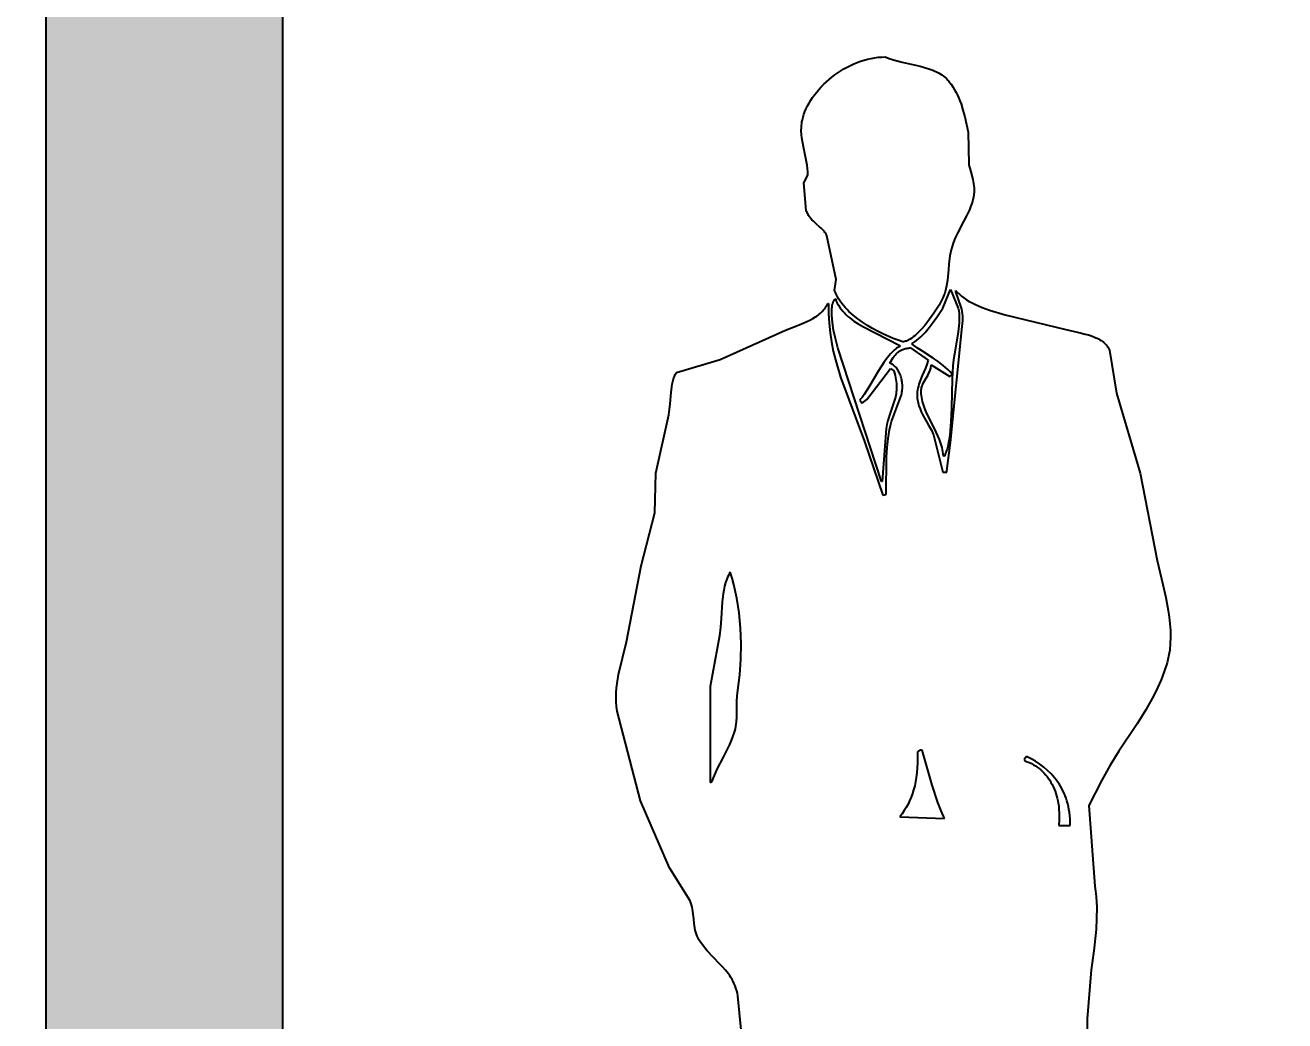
# Model space of a CAD drawing. Header units: millimetres. Extents: x 104198 to 1296755, y -81101 to 81453.
# Drawn here: x 618386 to 619664, y -35431 to -34421 of the extents above; entities that cross this region are included whole.
import ezdxf

# ---------------------------------------------------------------- set-up
doc = ezdxf.new("R2010")
doc.units = ezdxf.units.MM
doc.header["$PDMODE"] = 3
doc.layers.get('Defpoints').update_dxf_attribs({"color": 250})
doc.layers.add('立面', color=8, linetype='Continuous')
doc.styles.add('CCD_DIM', font='ARCHS.SHX')
doc.styles.add('尺寸标注', font='ARCHS.SHX', dxfattribs={"width": 0.8})
doc.dimstyles.new('海龍1：50', dxfattribs={"dimscale": 50, "dimtxt": 2, "dimasz": 1, "dimexe": 2, "dimexo": 2, "dimgap": 0.6, "dimtad": 1, "dimdec": 0, "dimrnd": 5, "dimdsep": 46, "dimtxsty": 'CCD_DIM', "dimblk": 'WS-cj', "dimcen": 1, "dimclrd": 44, "dimclre": 44, "dimclrt": 2, "dimadec": 0, "dimazin": 2, "dimtfac": 1, "dimtdec": 4, "dimtix": 1, "dimtmove": 2, "dimatfit": 3, "dimldrblk": 'CCD_Leader_Arrow', "dimfxl": 5, "dimfxlon": 1, "dimtolj": 1, "dimarcsym": 0})

# ---------------------------------------------------------------- blocks, each defined once
blk = doc.blocks.new('_ArchTick')
at = {"color": 2, "linetype": 'ByBlock', "const_width": 0.4}
blk.add_lwpolyline([(-0.5, -0.5), (0.5, 0.5)], dxfattribs=at)
blk = doc.blocks.new('*D749')
at = {"color": 44, "lineweight": -2, "transparency": 16777216}
for p, q in [((617942.3, -33496.5), (617592.3, -33496.5)), ((617692.3, -36196.5), (617692.3, -33496.5)), ((617942.3, -36196.5), (617592.3, -36196.5))]:
    blk.add_line(p, q, dxfattribs=at)
at = {"layer": 'Defpoints', "color": 0, "transparency": 16777216}
for p in [(617692.3, -33496.5), (618686.7, -33496.5), (618177.2, -36196.5)]:
    blk.add_point(p, dxfattribs=at)
at = {"color": 44, "lineweight": -2, "transparency": 16777216, "xscale": 50, "yscale": 50, "zscale": 50}
for p, rotation in [((617692.3, -33496.5), 90), ((617692.3, -36196.5), 270)]:
    blk.add_blockref('_ArchTick', p, dxfattribs=dict(at, rotation=rotation))
at = {"color": 2, "transparency": 16777216, "insert": (617612.3, -34846.5), "char_height": 100, "attachment_point": 5, "rotation": 90, "style": '尺寸标注'}
blk.add_mtext('\\A1;2700', dxfattribs=at)
blk = doc.blocks.new('CCD_Leader_Arrow')
at = {"color": 50, "linetype": 'ByBlock'}
blk.add_line((0, 0), (-1, 0), dxfattribs=at)
for points in [[(-0.859, 0.668), (-0.597, 0.852), (-0.24, 0), (0, 0)], [(-0.859, -0.668), (-0.597, -0.852), (-0.24, 0), (0, 0)]]:
    blk.add_solid(points, dxfattribs=at)
blk = doc.blocks.new('WS-cj')
blk.add_hatch(color=2).paths.add_polyline_path([(0.588, 0.818), (-0.818, -0.588), (-0.588, -0.818), (0.818, 0.588)])
at = {"color": 2, "linetype": 'ByBlock', "lineweight": 0}
for p, q in [((-1.1, 0), (0, 0)), ((0, 0), (1.1, 0))]:
    blk.add_line(p, q, dxfattribs=at)
at = {"color": 2}
blk.add_lwpolyline([(0.588, 0.818), (-0.818, -0.588), (-0.588, -0.818), (0.818, 0.588)], close=True, dxfattribs=at)
blk = doc.blocks.new('*D750')
at = {"color": 44, "lineweight": -2, "transparency": 16777216}
for p, q in [((618227.2, -33796.5), (617877.2, -33796.5)), ((617977.2, -33796.5), (617977.2, -36116.5)), ((618213.5, -36116.5), (617877.2, -36116.5))]:
    blk.add_line(p, q, dxfattribs=at)
at = {"layer": 'Defpoints', "color": 0, "transparency": 16777216}
for p in [(618686.7, -33796.5), (617977.2, -36116.5), (618313.5, -36116.5)]:
    blk.add_point(p, dxfattribs=at)
at = {"color": 44, "lineweight": -2, "transparency": 16777216, "xscale": 50, "yscale": 50, "zscale": 50}
for p, rotation in [((617977.2, -33796.5), 90), ((617977.2, -36116.5), 270)]:
    blk.add_blockref('_ArchTick', p, dxfattribs=dict(at, rotation=rotation))
at = {"color": 2, "transparency": 16777216, "insert": (617897.2, -34956.5), "char_height": 100, "attachment_point": 5, "rotation": 90, "style": '尺寸标注'}
blk.add_mtext('\\A1;2320', dxfattribs=at)
blk = doc.blocks.new('MAN')
at = {"color": 8}
for p, q in [((-2.094, 37.827), (-2.287, 37.776)), ((-2.002, 37.856), (-2.094, 37.827)), ((-1.914, 37.889), (-2.002, 37.856)), ((-1.835, 37.888), (-1.914, 37.889)), ((-1.756, 37.882), (-1.835, 37.888)), ((-1.678, 37.872), (-1.756, 37.882)), ((-1.6, 37.858), (-1.678, 37.872)), ((-1.522, 37.841), (-1.6, 37.858)), ((-1.445, 37.82), (-1.522, 37.841)), ((-1.369, 37.795), (-1.445, 37.82)), ((-1.293, 37.767), (-1.369, 37.795)), ((-3.124, 37.515), (-3.161, 37.492)), ((-3.085, 37.537), (-3.124, 37.515)), ((-3.045, 37.558), (-3.085, 37.537)), ((-3.003, 37.577), (-3.045, 37.558)), ((-2.96, 37.595), (-3.003, 37.577)), ((-2.871, 37.628), (-2.96, 37.595)), ((-2.779, 37.657), (-2.871, 37.628)), ((-2.683, 37.683), (-2.779, 37.657)), ((-2.287, 37.776), (-2.683, 37.683)), ((-1.219, 37.736), (-1.293, 37.767)), ((-1.145, 37.702), (-1.219, 37.736)), ((-1.073, 37.665), (-1.145, 37.702)), ((-1.002, 37.626), (-1.073, 37.665)), ((-0.933, 37.584), (-1.002, 37.626)), ((-0.866, 37.539), (-0.933, 37.584)), ((-0.8, 37.492), (-0.866, 37.539)), ((-3.406, 37.227), (-3.443, 37.166)), ((-3.364, 37.287), (-3.406, 37.227)), ((-3.319, 37.347), (-3.364, 37.287)), ((-3.305, 37.364), (-3.319, 37.347)), ((-3.291, 37.38), (-3.305, 37.364)), ((-3.262, 37.411), (-3.291, 37.38)), ((-3.23, 37.44), (-3.262, 37.411)), ((-3.196, 37.466), (-3.23, 37.44)), ((-3.161, 37.492), (-3.196, 37.466)), ((-0.736, 37.444), (-0.8, 37.492)), ((-0.674, 37.393), (-0.736, 37.444)), ((-0.615, 37.34), (-0.674, 37.393)), ((-0.558, 37.286), (-0.615, 37.34)), ((-0.503, 37.23), (-0.558, 37.286)), ((-0.451, 37.173), (-0.503, 37.23)), ((-3.535, 36.983), (-3.561, 36.919)), ((-3.507, 37.045), (-3.535, 36.983)), ((-3.477, 37.106), (-3.507, 37.045)), ((-3.443, 37.166), (-3.477, 37.106)), ((-0.401, 37.115), (-0.451, 37.173)), ((-0.355, 37.055), (-0.401, 37.115)), ((-0.311, 36.995), (-0.355, 37.055)), ((-0.27, 36.934), (-0.311, 36.995)), ((-3.627, 36.717), (-3.665, 36.569)), ((-3.584, 36.854), (-3.627, 36.717)), ((-3.561, 36.919), (-3.584, 36.854)), ((-0.233, 36.873), (-0.27, 36.934)), ((-0.199, 36.811), (-0.233, 36.873)), ((-0.169, 36.749), (-0.199, 36.811)), ((-0.142, 36.687), (-0.169, 36.749)), ((-0.119, 36.624), (-0.142, 36.687)), ((-3.665, 36.569), (-3.742, 36.23)), ((-0.1, 36.562), (-0.119, 36.624)), ((-0.085, 36.501), (-0.1, 36.562)), ((-0.077, 36.459), (-0.085, 36.501)), ((-0.071, 36.419), (-0.077, 36.459)), ((-0.067, 36.378), (-0.071, 36.419)), ((-3.742, 36.23), (-3.759, 35.519)), ((-0.074, 36.102), (-0.066, 36.179)), ((-0.064, 36.338), (-0.067, 36.378)), ((-0.066, 36.179), (-0.062, 36.258)), ((-0.062, 36.258), (-0.064, 36.338)), ((-0.178, 35.576), (-0.115, 35.873)), ((-0.115, 35.873), (-0.086, 36.025)), ((-0.086, 36.025), (-0.074, 36.102)), ((-0.19, 35.502), (-0.178, 35.576)), ((-3.799, 35.353), (-3.845, 35.183)), ((-3.777, 35.436), (-3.799, 35.353)), ((-3.767, 35.477), (-3.777, 35.436)), ((-3.759, 35.519), (-3.767, 35.477)), ((-0.204, 35.355), (-0.199, 35.429)), ((-0.204, 35.318), (-0.204, 35.355)), ((-0.203, 35.282), (-0.204, 35.318)), ((-0.119, 35.112), (-0.203, 35.282)), ((-0.199, 35.429), (-0.19, 35.502)), ((-3.869, 35.049), (-3.874, 35.003)), ((-3.863, 35.094), (-3.869, 35.049)), ((-3.855, 35.139), (-3.863, 35.094)), ((-3.845, 35.183), (-3.855, 35.139)), ((-0.169, 34.503), (-0.119, 35.112)), ((-3.874, 35.003), (-3.875, 34.956)), ((-3.875, 34.956), (-3.874, 34.907)), ((-3.874, 34.907), (-3.869, 34.858)), ((-3.869, 34.858), (-3.865, 34.833)), ((-3.865, 34.833), (-3.861, 34.807)), ((-3.861, 34.807), (-3.843, 34.729)), ((-3.843, 34.729), (-3.821, 34.654)), ((-3.821, 34.654), (-3.796, 34.583)), ((-3.796, 34.583), (-3.768, 34.514)), ((-3.768, 34.514), (-3.707, 34.384)), ((-0.199, 34.433), (-0.188, 34.456)), ((-0.188, 34.456), (-0.178, 34.479)), ((-0.178, 34.479), (-0.169, 34.503)), ((-3.707, 34.384), (-3.64, 34.257)), ((-3.64, 34.257), (-3.504, 34)), ((-0.465, 34.146), (-0.397, 34.205)), ((-0.397, 34.205), (-0.329, 34.267)), ((-0.329, 34.267), (-0.297, 34.3)), ((-0.297, 34.3), (-0.266, 34.335)), ((-0.266, 34.335), (-0.251, 34.353)), ((-0.251, 34.353), (-0.237, 34.372)), ((-0.237, 34.372), (-0.224, 34.392)), ((-0.224, 34.392), (-0.211, 34.412)), ((-0.211, 34.412), (-0.199, 34.433)), ((-3.504, 34), (-3.471, 33.931)), ((-3.471, 33.931), (-3.441, 33.86)), ((-0.83, 32.979), (-0.627, 33.944)), ((-0.627, 33.944), (-0.618, 33.964)), ((-0.618, 33.964), (-0.607, 33.983)), ((-0.607, 33.983), (-0.596, 34.001)), ((-0.596, 34.001), (-0.584, 34.019)), ((-0.584, 34.019), (-0.572, 34.036)), ((-0.572, 34.036), (-0.558, 34.053)), ((-0.558, 34.053), (-0.529, 34.085)), ((-0.529, 34.085), (-0.498, 34.116)), ((-0.498, 34.116), (-0.465, 34.146)), ((-3.441, 33.86), (-3.413, 33.785)), ((-3.413, 33.785), (-3.387, 33.707)), ((-3.387, 33.707), (-3.367, 33.637)), ((-3.367, 33.637), (-3.351, 33.57)), ((-3.351, 33.57), (-3.339, 33.505)), ((-3.339, 33.505), (-3.329, 33.442)), ((-3.329, 33.442), (-3.314, 33.321)), ((-3.314, 33.321), (-3.305, 33.202)), ((-3.305, 33.202), (-3.284, 32.965)), ((-3.284, 32.965), (-3.265, 32.84)), ((-3.265, 32.84), (-3.251, 32.775)), ((-0.796, 32.742), (-0.83, 32.979)), ((-3.703, 32.535), (-3.765, 32.498)), ((-3.647, 32.573), (-3.703, 32.535)), ((-3.595, 32.613), (-3.647, 32.573)), ((-3.571, 32.633), (-3.595, 32.613)), ((-3.587, 32.369), (-3.471, 32.708)), ((-3.548, 32.654), (-3.571, 32.633)), ((-3.527, 32.675), (-3.548, 32.654)), ((-3.507, 32.697), (-3.527, 32.675)), ((-3.353, 32.759), (-3.522, 32.352)), ((-3.488, 32.719), (-3.507, 32.697)), ((-3.471, 32.742), (-3.488, 32.719)), ((-3.471, 32.708), (-3.471, 32.742)), ((-3.183, 32.352), (-3.353, 32.759)), ((-3.251, 32.775), (-3.234, 32.708)), ((-3.234, 32.708), (-3.226, 32.68)), ((-3.226, 32.68), (-3.214, 32.649)), ((-3.214, 32.649), (-3.185, 32.58)), ((-3.185, 32.58), (-3.146, 32.502)), ((-0.92, 32.5), (-0.889, 32.547)), ((-0.889, 32.547), (-0.861, 32.595)), ((-0.861, 32.595), (-0.836, 32.643)), ((-0.833, 32.506), (-0.856, 32.458)), ((-0.836, 32.643), (-0.814, 32.692)), ((-0.813, 32.555), (-0.833, 32.506)), ((-0.814, 32.692), (-0.796, 32.742)), ((-0.809, 32.551), (-0.813, 32.555)), ((-0.805, 32.547), (-0.809, 32.551)), ((-0.801, 32.543), (-0.805, 32.547)), ((-0.797, 32.538), (-0.801, 32.543)), ((-0.79, 32.528), (-0.797, 32.538)), ((-0.783, 32.518), (-0.79, 32.528)), ((-0.777, 32.506), (-0.783, 32.518)), ((-0.771, 32.494), (-0.777, 32.506)), ((-4.21, 32.305), (-4.556, 32.199)), ((-4.049, 32.365), (-4.21, 32.305)), ((-3.9, 32.429), (-4.049, 32.365)), ((-3.83, 32.463), (-3.9, 32.429)), ((-3.765, 32.498), (-3.83, 32.463)), ((-3.622, 32.176), (-3.617, 32.227)), ((-3.617, 32.227), (-3.609, 32.276)), ((-3.609, 32.276), (-3.599, 32.324)), ((-3.599, 32.324), (-3.587, 32.369)), ((-3.533, 32.289), (-3.54, 32.225)), ((-3.522, 32.352), (-3.533, 32.289)), ((-3.053, 32.151), (-3.183, 32.352)), ((-3.146, 32.502), (-3.099, 32.418)), ((-3.099, 32.418), (-2.986, 32.238)), ((-2.986, 32.238), (-2.854, 32.055)), ((-1.206, 32.193), (-1.113, 32.277)), ((-1.113, 32.277), (-1.07, 32.32)), ((-1.07, 32.32), (-1.029, 32.363)), ((-1.013, 32.244), (-1.051, 32.205)), ((-1.029, 32.363), (-0.99, 32.408)), ((-0.976, 32.284), (-1.013, 32.244)), ((-0.99, 32.408), (-0.954, 32.454)), ((-0.942, 32.325), (-0.976, 32.284)), ((-0.954, 32.454), (-0.92, 32.5)), ((-0.911, 32.367), (-0.942, 32.325)), ((-0.882, 32.412), (-0.911, 32.367)), ((-0.856, 32.458), (-0.882, 32.412)), ((-0.766, 32.482), (-0.771, 32.494)), ((-0.761, 32.469), (-0.766, 32.482)), ((-0.756, 32.455), (-0.761, 32.469)), ((-0.752, 32.441), (-0.756, 32.455)), ((-0.745, 32.411), (-0.752, 32.441)), ((-0.74, 32.378), (-0.745, 32.411)), ((-0.736, 32.345), (-0.74, 32.378)), ((-0.734, 32.309), (-0.736, 32.345)), ((-0.733, 32.272), (-0.734, 32.309)), ((-0.734, 32.194), (-0.733, 32.272)), ((-0.662, 32.232), (-0.674, 32.017)), ((-0.661, 32.454), (-0.662, 32.232)), ((-0.644, 32.454), (-0.661, 32.454)), ((-0.629, 32.422), (-0.644, 32.454)), ((-0.612, 32.392), (-0.629, 32.422)), ((-0.594, 32.364), (-0.612, 32.392)), ((-0.575, 32.336), (-0.594, 32.364)), ((-0.554, 32.31), (-0.575, 32.336)), ((-0.532, 32.285), (-0.554, 32.31)), ((-0.508, 32.261), (-0.532, 32.285)), ((-0.483, 32.238), (-0.508, 32.261)), ((-0.458, 32.216), (-0.483, 32.238)), ((-4.556, 32.199), (-5.893, 31.878)), ((-3.624, 32.122), (-3.622, 32.176)), ((-3.623, 32.066), (-3.624, 32.122)), ((-3.617, 32.008), (-3.623, 32.066)), ((-3.607, 31.946), (-3.617, 32.008)), ((-3.543, 32.159), (-3.544, 32.093)), ((-3.544, 32.093), (-3.542, 32.026)), ((-3.54, 32.225), (-3.543, 32.159)), ((-3.542, 32.026), (-3.537, 31.959)), ((-3.537, 31.959), (-3.522, 31.825)), ((-2.972, 32.037), (-3.053, 32.151)), ((-2.884, 31.922), (-2.972, 32.037)), ((-2.854, 32.055), (-2.783, 31.967)), ((-2.783, 31.967), (-2.711, 31.884)), ((-1.631, 31.901), (-1.519, 31.967)), ((-1.519, 31.967), (-1.41, 32.039)), ((-1.319, 32.001), (-1.418, 31.941)), ((-1.41, 32.039), (-1.305, 32.114)), ((-1.223, 32.065), (-1.319, 32.001)), ((-1.305, 32.114), (-1.206, 32.193)), ((-1.134, 32.133), (-1.223, 32.065)), ((-1.091, 32.168), (-1.134, 32.133)), ((-1.051, 32.205), (-1.091, 32.168)), ((-0.774, 31.864), (-0.748, 32.03)), ((-0.748, 32.03), (-0.739, 32.113)), ((-0.739, 32.113), (-0.734, 32.194)), ((-0.674, 32.017), (-0.697, 31.807)), ((-0.431, 32.195), (-0.458, 32.216)), ((-0.403, 32.175), (-0.431, 32.195)), ((-0.374, 32.156), (-0.403, 32.175)), ((-0.314, 32.119), (-0.374, 32.156)), ((-0.251, 32.086), (-0.314, 32.119)), ((-0.118, 32.025), (-0.251, 32.086)), ((0.019, 31.969), (-0.118, 32.025)), ((0.288, 31.861), (0.019, 31.969)), ((-6.589, 31.684), (-6.619, 31.669)), ((-6.559, 31.698), (-6.589, 31.684)), ((-6.528, 31.711), (-6.559, 31.698)), ((-6.463, 31.735), (-6.528, 31.711)), ((-6.395, 31.757), (-6.463, 31.735)), ((-6.325, 31.776), (-6.395, 31.757)), ((-6.181, 31.81), (-6.325, 31.776)), ((-5.893, 31.878), (-6.181, 31.81)), ((-3.353, 29.389), (-3.607, 31.946)), ((-3.522, 31.825), (-3.437, 31.336)), ((-2.79, 31.812), (-2.884, 31.922)), ((-2.743, 31.761), (-2.79, 31.812)), ((-2.695, 31.713), (-2.743, 31.761)), ((-2.711, 31.884), (-2.639, 31.809)), ((-2.647, 31.67), (-2.695, 31.713)), ((-2.599, 31.632), (-2.647, 31.67)), ((-2.639, 31.809), (-2.566, 31.742)), ((-2.566, 31.742), (-2.531, 31.713)), ((-2.531, 31.713), (-2.496, 31.687)), ((-2.496, 31.687), (-2.461, 31.664)), ((-1.418, 31.941), (-2.235, 31.522)), ((-2.197, 31.642), (-2.087, 31.683)), ((-2.087, 31.683), (-1.86, 31.782)), ((-1.86, 31.782), (-1.745, 31.839)), ((-1.745, 31.839), (-1.631, 31.901)), ((-0.864, 31.472), (-0.806, 31.708)), ((-0.806, 31.708), (-0.774, 31.864)), ((-0.697, 31.807), (-0.728, 31.603)), ((1.727, 31.218), (0.288, 31.861)), ((-6.858, 31.421), (-7.01, 30.473)), ((-6.851, 31.436), (-6.858, 31.421)), ((-6.844, 31.451), (-6.851, 31.436)), ((-6.836, 31.466), (-6.844, 31.451)), ((-6.828, 31.48), (-6.836, 31.466)), ((-6.819, 31.493), (-6.828, 31.48)), ((-6.811, 31.506), (-6.819, 31.493)), ((-6.791, 31.532), (-6.811, 31.506)), ((-6.771, 31.555), (-6.791, 31.532)), ((-6.749, 31.577), (-6.771, 31.555)), ((-6.725, 31.598), (-6.749, 31.577)), ((-6.7, 31.618), (-6.725, 31.598)), ((-6.674, 31.636), (-6.7, 31.618)), ((-6.647, 31.653), (-6.674, 31.636)), ((-6.619, 31.669), (-6.647, 31.653)), ((-2.968, 31.247), (-2.732, 31.398)), ((-2.472, 31.472), (-2.862, 31.201)), ((-2.732, 31.398), (-2.616, 31.475)), ((-2.616, 31.475), (-2.506, 31.556)), ((-2.576, 31.615), (-2.599, 31.632)), ((-2.552, 31.599), (-2.576, 31.615)), ((-2.529, 31.585), (-2.552, 31.599)), ((-2.506, 31.573), (-2.529, 31.585)), ((-2.506, 31.556), (-2.506, 31.573)), ((-2.447, 31.471), (-2.472, 31.472)), ((-2.461, 31.664), (-2.444, 31.654)), ((-2.423, 31.469), (-2.447, 31.471)), ((-2.444, 31.654), (-2.427, 31.645)), ((-2.427, 31.645), (-2.411, 31.637)), ((-2.4, 31.466), (-2.423, 31.469)), ((-2.411, 31.637), (-2.395, 31.629)), ((-2.378, 31.462), (-2.4, 31.466)), ((-2.395, 31.629), (-2.379, 31.623)), ((-2.379, 31.623), (-2.363, 31.618)), ((-2.357, 31.458), (-2.378, 31.462)), ((-2.363, 31.618), (-2.347, 31.613)), ((-2.337, 31.453), (-2.357, 31.458)), ((-2.347, 31.613), (-2.332, 31.61)), ((-2.318, 31.447), (-2.337, 31.453)), ((-2.332, 31.61), (-2.325, 31.609)), ((-2.325, 31.609), (-2.317, 31.608)), ((-2.3, 31.44), (-2.318, 31.447)), ((-2.317, 31.608), (-2.31, 31.607)), ((-2.31, 31.607), (-2.303, 31.607)), ((-2.303, 31.607), (-2.197, 31.642)), ((-2.282, 31.433), (-2.3, 31.44)), ((-2.266, 31.425), (-2.282, 31.433)), ((-2.25, 31.416), (-2.266, 31.425)), ((-2.234, 31.407), (-2.25, 31.416)), ((-2.235, 31.522), (-2.235, 31.506)), ((-2.235, 31.506), (-2.22, 31.499)), ((-2.22, 31.397), (-2.234, 31.407)), ((-2.22, 31.499), (-2.206, 31.492)), ((-2.206, 31.387), (-2.22, 31.397)), ((-2.206, 31.492), (-2.191, 31.484)), ((-2.191, 31.484), (-2.176, 31.474)), ((-2.176, 31.474), (-2.161, 31.464)), ((-2.161, 31.464), (-2.146, 31.454)), ((-2.146, 31.454), (-2.116, 31.43)), ((-2.116, 31.43), (-2.087, 31.403)), ((-2.087, 31.403), (-2.057, 31.373)), ((-1.829, 28.525), (-0.864, 31.472)), ((-0.768, 31.403), (-0.815, 31.207)), ((-0.728, 31.603), (-0.768, 31.403)), ((-3.437, 31.336), (-3.42, 31.21)), ((-3.42, 31.21), (-3.407, 31.075)), ((-3.193, 31.086), (-3.083, 31.169)), ((-3.083, 31.169), (-2.968, 31.247)), ((-2.862, 31.201), (-2.831, 31.108)), ((-2.192, 31.376), (-2.206, 31.387)), ((-2.179, 31.365), (-2.192, 31.376)), ((-2.167, 31.353), (-2.179, 31.365)), ((-2.155, 31.34), (-2.167, 31.353)), ((-2.132, 31.314), (-2.155, 31.34)), ((-2.111, 31.287), (-2.132, 31.314)), ((-2.091, 31.258), (-2.111, 31.287)), ((-2.015, 31.133), (-2.091, 31.258)), ((-2.061, 31.113), (-2.052, 31.118)), ((-2.057, 31.373), (-2.027, 31.34)), ((-2.052, 31.118), (-2.043, 31.122)), ((-2.043, 31.122), (-2.034, 31.126)), ((-2.034, 31.126), (-2.024, 31.13)), ((-2.027, 31.34), (-1.998, 31.306)), ((-2.024, 31.13), (-2.015, 31.133)), ((-1.998, 31.306), (-1.939, 31.23)), ((-1.939, 31.23), (-1.881, 31.147)), ((-1.881, 31.147), (-1.766, 30.969)), ((-0.815, 31.207), (-0.927, 30.828)), ((2.692, 30.93), (1.727, 31.218)), ((-3.407, 31.075), (-3.392, 30.782)), ((-3.387, 30.896), (-3.342, 30.947)), ((-3.336, 30.845), (-3.387, 30.896)), ((-3.342, 30.947), (-3.295, 30.995)), ((-2.929, 31.099), (-3.336, 30.845)), ((-3.295, 30.995), (-3.245, 31.042)), ((-3.245, 31.042), (-3.193, 31.086)), ((-2.926, 31.074), (-2.929, 31.099)), ((-2.922, 31.05), (-2.926, 31.074)), ((-2.916, 31.027), (-2.922, 31.05)), ((-2.91, 31.004), (-2.916, 31.027)), ((-2.903, 30.982), (-2.91, 31.004)), ((-2.895, 30.961), (-2.903, 30.982)), ((-2.877, 30.92), (-2.895, 30.961)), ((-2.857, 30.88), (-2.877, 30.92)), ((-2.836, 30.842), (-2.857, 30.88)), ((-2.793, 30.768), (-2.836, 30.842)), ((-2.831, 31.108), (-2.798, 31.023)), ((-2.798, 31.023), (-2.729, 30.864)), ((-2.729, 30.864), (-2.697, 30.787)), ((-2.264, 30.819), (-2.256, 30.844)), ((-2.256, 30.844), (-2.247, 30.869)), ((-2.247, 30.869), (-2.238, 30.893)), ((-2.238, 30.893), (-2.227, 30.916)), ((-2.227, 30.916), (-2.216, 30.939)), ((-2.216, 30.939), (-2.205, 30.96)), ((-2.205, 30.96), (-2.192, 30.981)), ((-2.192, 30.981), (-2.179, 31.001)), ((-2.179, 31.001), (-2.165, 31.02)), ((-2.165, 31.02), (-2.151, 31.037)), ((-2.151, 31.037), (-2.136, 31.054)), ((-2.129, 30.866), (-2.14, 30.82)), ((-2.136, 31.054), (-2.12, 31.069)), ((-2.116, 30.914), (-2.129, 30.866)), ((-2.12, 31.069), (-2.104, 31.084)), ((-2.1, 30.964), (-2.116, 30.914)), ((-2.104, 31.084), (-2.087, 31.096)), ((-2.032, 31.015), (-2.1, 30.964)), ((-2.087, 31.096), (-2.079, 31.102)), ((-2.079, 31.102), (-2.07, 31.108)), ((-2.07, 31.108), (-2.061, 31.113)), ((-1.507, 30.337), (-2.032, 31.015)), ((-1.766, 30.969), (-1.549, 30.604)), ((2.705, 30.909), (2.692, 30.93)), ((2.717, 30.887), (2.705, 30.909)), ((2.728, 30.863), (2.717, 30.887)), ((2.738, 30.839), (2.728, 30.863)), ((2.748, 30.814), (2.738, 30.839)), ((-3.392, 30.782), (-3.376, 30.154)), ((-2.772, 30.731), (-2.793, 30.768)), ((-2.753, 30.693), (-2.772, 30.731)), ((-2.744, 30.673), (-2.753, 30.693)), ((-2.736, 30.654), (-2.744, 30.673)), ((-2.729, 30.633), (-2.736, 30.654)), ((-2.722, 30.613), (-2.729, 30.633)), ((-2.716, 30.591), (-2.722, 30.613)), ((-2.712, 30.569), (-2.716, 30.591)), ((-2.708, 30.547), (-2.712, 30.569)), ((-2.697, 30.787), (-2.668, 30.709)), ((-2.668, 30.709), (-2.655, 30.669)), ((-2.655, 30.669), (-2.643, 30.627)), ((-2.643, 30.627), (-2.633, 30.585)), ((-2.633, 30.585), (-2.625, 30.54)), ((-2.292, 30.631), (-2.291, 30.659)), ((-2.292, 30.603), (-2.292, 30.631)), ((-2.291, 30.576), (-2.292, 30.603)), ((-2.291, 30.659), (-2.289, 30.686)), ((-2.289, 30.548), (-2.291, 30.576)), ((-2.289, 30.686), (-2.286, 30.713)), ((-2.286, 30.713), (-2.281, 30.74)), ((-2.281, 30.74), (-2.276, 30.767)), ((-2.276, 30.767), (-2.27, 30.793)), ((-2.27, 30.793), (-2.264, 30.819)), ((-2.163, 30.649), (-2.164, 30.609)), ((-2.164, 30.609), (-2.163, 30.57)), ((-2.16, 30.69), (-2.163, 30.649)), ((-2.163, 30.57), (-2.161, 30.532)), ((-2.155, 30.732), (-2.16, 30.69)), ((-2.149, 30.775), (-2.155, 30.732)), ((-2.14, 30.82), (-2.149, 30.775)), ((-1.549, 30.604), (-1.449, 30.445)), ((-0.927, 30.828), (-1.456, 29.406)), ((2.756, 30.788), (2.748, 30.814)), ((2.771, 30.733), (2.756, 30.788)), ((2.783, 30.676), (2.771, 30.733)), ((2.793, 30.616), (2.783, 30.676)), ((2.807, 30.492), (2.793, 30.616)), ((-7.01, 30.473), (-7.535, 28.712)), ((-2.748, 30.244), (-2.736, 30.287)), ((-2.736, 30.287), (-2.726, 30.331)), ((-2.726, 30.331), (-2.717, 30.376)), ((-2.717, 30.376), (-2.709, 30.422)), ((-2.709, 30.422), (-2.706, 30.449)), ((-2.706, 30.524), (-2.708, 30.547)), ((-2.704, 30.5), (-2.706, 30.524)), ((-2.706, 30.449), (-2.705, 30.475)), ((-2.705, 30.475), (-2.704, 30.5)), ((-2.63, 30.294), (-2.638, 30.261)), ((-2.624, 30.329), (-2.63, 30.294)), ((-2.625, 30.54), (-2.62, 30.504)), ((-2.62, 30.363), (-2.624, 30.329)), ((-2.62, 30.504), (-2.617, 30.468)), ((-2.617, 30.398), (-2.62, 30.363)), ((-2.617, 30.468), (-2.616, 30.433)), ((-2.616, 30.433), (-2.617, 30.398)), ((-2.286, 30.52), (-2.289, 30.548)), ((-2.281, 30.493), (-2.286, 30.52)), ((-2.276, 30.466), (-2.281, 30.493)), ((-2.269, 30.439), (-2.276, 30.466)), ((-2.049, 29.846), (-2.269, 30.439)), ((-2.161, 30.532), (-2.157, 30.495)), ((-2.157, 30.495), (-2.152, 30.459)), ((-2.152, 30.459), (-2.138, 30.387)), ((-2.138, 30.387), (-2.12, 30.317)), ((-2.12, 30.317), (-2.024, 30.03)), ((-1.406, 30.253), (-1.507, 30.337)), ((-1.449, 30.445), (-1.401, 30.377)), ((-1.355, 30.32), (-1.406, 30.253)), ((-1.401, 30.377), (-1.378, 30.347)), ((-1.378, 30.347), (-1.355, 30.32)), ((2.829, 30.237), (2.807, 30.492)), ((-3.376, 30.154), (-3.363, 29.845)), ((-2.881, 29.923), (-2.808, 30.08)), ((-2.808, 30.08), (-2.776, 30.161)), ((-2.776, 30.161), (-2.748, 30.244)), ((-2.707, 30.065), (-2.737, 30.003)), ((-2.68, 30.129), (-2.707, 30.065)), ((-2.656, 30.194), (-2.68, 30.129)), ((-2.646, 30.227), (-2.656, 30.194)), ((-2.638, 30.261), (-2.646, 30.227)), ((-2.024, 30.03), (-1.973, 29.872)), ((2.842, 30.113), (2.829, 30.237)), ((2.851, 30.055), (2.842, 30.113)), ((2.861, 29.999), (2.851, 30.055)), ((-3.363, 29.845), (-3.336, 29.554)), ((-3.039, 29.613), (-2.96, 29.769)), ((-2.96, 29.769), (-2.881, 29.923)), ((-2.869, 29.768), (-2.93, 29.66)), ((-2.737, 30.003), (-2.869, 29.768)), ((-2.027, 29.758), (-2.049, 29.846)), ((-2.008, 29.667), (-2.027, 29.758)), ((-1.973, 29.872), (-1.95, 29.786)), ((-1.95, 29.786), (-1.93, 29.694)), ((3.149, 28.712), (2.861, 29.999)), ((-3.336, 29.554), (-3.316, 29.421)), ((-2.98, 29.558), (-3.183, 28.729)), ((-3.14, 29.364), (-3.11, 29.45)), ((-3.11, 29.45), (-3.076, 29.532)), ((-3.076, 29.532), (-3.039, 29.613)), ((-2.957, 29.608), (-2.98, 29.558)), ((-2.93, 29.66), (-2.957, 29.608)), ((-1.977, 29.474), (-2.008, 29.667)), ((-1.957, 29.273), (-1.977, 29.474)), ((-1.93, 29.694), (-1.846, 28.525)), ((-3.268, 28.762), (-3.353, 29.389)), ((-3.316, 29.421), (-3.29, 29.297)), ((-3.29, 29.297), (-3.275, 29.239)), ((-3.275, 29.239), (-3.258, 29.184)), ((-3.258, 29.184), (-3.238, 29.132)), ((-3.194, 29.134), (-3.186, 29.182)), ((-3.186, 29.182), (-3.177, 29.229)), ((-3.177, 29.229), (-3.166, 29.275)), ((-3.166, 29.275), (-3.14, 29.364)), ((-1.943, 29.066), (-1.957, 29.273)), ((-1.456, 29.406), (-1.863, 28.221)), ((-3.238, 29.132), (-3.217, 29.084)), ((-3.217, 29.084), (-3.2, 29.084)), ((-3.2, 29.084), (-3.194, 29.134)), ((-1.93, 28.238), (-1.943, 29.066)), ((-7.535, 28.712), (-7.908, 26.781)), ((-3.268, 28.729), (-3.268, 28.762)), ((-3.183, 28.729), (-3.268, 28.729)), ((3.166, 27.831), (3.149, 28.712)), ((-1.846, 28.525), (-1.829, 28.525)), ((-1.863, 28.221), (-1.93, 28.238)), ((3.471, 26.663), (3.166, 27.831)), ((-7.908, 26.781), (-8.037, 26.253)), ((1.425, 26.251), (1.464, 26.393)), ((1.464, 26.393), (1.507, 26.527)), ((1.507, 26.527), (1.528, 26.49)), ((1.528, 26.49), (1.547, 26.452)), ((1.547, 26.452), (1.564, 26.414)), ((1.564, 26.414), (1.58, 26.375)), ((3.793, 24.986), (3.471, 26.663)), ((-8.037, 26.253), (-8.101, 25.97)), ((1.359, 25.95), (1.425, 26.251)), ((1.58, 26.375), (1.595, 26.335)), ((1.595, 26.335), (1.608, 26.295)), ((1.608, 26.295), (1.63, 26.214)), ((1.63, 26.214), (1.648, 26.131)), ((1.648, 26.131), (1.662, 26.046)), ((-8.101, 25.97), (-8.155, 25.68)), ((1.311, 25.629), (1.359, 25.95)), ((1.662, 26.046), (1.681, 25.872)), ((1.681, 25.872), (1.705, 25.507)), ((-8.155, 25.68), (-8.177, 25.533)), ((1.28, 25.294), (1.311, 25.629)), ((-8.193, 25.387), (-8.202, 25.24)), ((-8.177, 25.533), (-8.193, 25.387)), ((1.266, 24.951), (1.28, 25.294)), ((1.705, 25.507), (1.719, 25.316)), ((1.719, 25.316), (1.744, 25.122)), ((-8.202, 25.24), (-8.205, 25.095)), ((-8.205, 25.095), (-8.2, 24.95)), ((1.744, 25.122), (1.947, 24.004)), ((-8.2, 24.95), (-8.186, 24.808)), ((-8.186, 24.808), (-8.175, 24.737)), ((-8.175, 24.737), (-8.162, 24.667)), ((1.271, 24.603), (1.266, 24.951)), ((3.971, 24.268), (3.793, 24.986)), ((-8.162, 24.667), (-8.146, 24.598)), ((-8.146, 24.598), (-8.128, 24.529)), ((-8.128, 24.529), (-8.066, 24.337)), ((1.295, 24.258), (1.271, 24.603)), ((-8.066, 24.337), (-7.996, 24.154)), ((1.338, 23.92), (1.295, 24.258)), ((4.003, 24.071), (3.971, 24.268)), ((-7.996, 24.154), (-7.92, 23.978)), ((-7.92, 23.978), (-7.838, 23.809)), ((1.346, 23.858), (1.338, 23.92)), ((1.947, 24.004), (1.947, 21.888)), ((4.014, 23.97), (4.003, 24.071)), ((4.021, 23.87), (4.014, 23.97)), ((-7.838, 23.809), (-7.659, 23.488)), ((1.352, 23.797), (1.346, 23.858)), ((1.359, 23.677), (1.352, 23.797)), ((1.361, 23.445), (1.359, 23.677)), ((4.011, 23.564), (4.02, 23.666)), ((4.02, 23.666), (4.023, 23.768)), ((4.023, 23.768), (4.021, 23.87)), ((-7.659, 23.488), (-7.466, 23.181)), ((1.363, 23.334), (1.361, 23.445)), ((3.488, 21.481), (3.996, 23.462)), ((3.996, 23.462), (4.011, 23.564)), ((-7.466, 23.181), (-7.065, 22.58)), ((1.368, 23.226), (1.363, 23.334)), ((1.374, 23.173), (1.368, 23.226)), ((1.382, 23.122), (1.374, 23.173)), ((1.392, 23.072), (1.382, 23.122)), ((1.405, 23.022), (1.392, 23.072)), ((1.457, 22.872), (1.405, 23.022)), ((1.517, 22.727), (1.457, 22.872)), ((-7.065, 22.58), (-6.871, 22.268)), ((-2.947, 21.828), (-2.726, 22.599)), ((-2.726, 22.599), (-2.675, 22.599)), ((-2.675, 22.599), (-2.625, 22.565)), ((-2.625, 22.565), (-2.624, 22.32)), ((1.652, 22.449), (1.517, 22.727)), ((-6.871, 22.268), (-6.688, 21.939)), ((-5.494, 22.154), (-5.409, 22.226)), ((-5.409, 22.226), (-5.32, 22.292)), ((-5.32, 22.292), (-5.227, 22.354)), ((-5.266, 22.226), (-5.306, 22.196)), ((-5.225, 22.254), (-5.266, 22.226)), ((-5.227, 22.354), (-5.129, 22.411)), ((-5.182, 22.28), (-5.225, 22.254)), ((-5.137, 22.304), (-5.182, 22.28)), ((-5.091, 22.325), (-5.137, 22.304)), ((-5.129, 22.411), (-5.029, 22.463)), ((-5.044, 22.345), (-5.091, 22.325)), ((-4.995, 22.362), (-5.044, 22.345)), ((-5.029, 22.463), (-4.978, 22.396)), ((-4.978, 22.396), (-4.995, 22.362)), ((-2.624, 22.32), (-2.609, 22.101)), ((1.791, 22.178), (1.652, 22.449)), ((-5.715, 21.903), (-5.682, 21.949)), ((-5.682, 21.949), (-5.647, 21.993)), ((-5.647, 21.993), (-5.611, 22.035)), ((-5.611, 22.035), (-5.573, 22.076)), ((-5.573, 22.076), (-5.494, 22.154)), ((-5.513, 21.977), (-5.541, 21.935)), ((-5.483, 22.018), (-5.513, 21.977)), ((-5.451, 22.057), (-5.483, 22.018)), ((-5.417, 22.095), (-5.451, 22.057)), ((-5.382, 22.131), (-5.417, 22.095)), ((-5.345, 22.164), (-5.382, 22.131)), ((-5.306, 22.196), (-5.345, 22.164)), ((-2.609, 22.101), (-2.597, 22)), ((-2.597, 22), (-2.581, 21.904)), ((1.855, 22.042), (1.791, 22.178)), ((1.913, 21.905), (1.855, 22.042)), ((-6.688, 21.939), (-6.401, 21.38)), ((-5.857, 21.652), (-5.832, 21.706)), ((-5.832, 21.706), (-5.805, 21.758)), ((-5.805, 21.758), (-5.777, 21.808)), ((-5.777, 21.808), (-5.747, 21.856)), ((-5.747, 21.856), (-5.715, 21.903)), ((-5.658, 21.698), (-5.676, 21.647)), ((-5.639, 21.748), (-5.658, 21.698)), ((-5.617, 21.797), (-5.639, 21.748)), ((-5.594, 21.845), (-5.617, 21.797)), ((-5.568, 21.89), (-5.594, 21.845)), ((-5.541, 21.935), (-5.568, 21.89)), ((-3.075, 21.445), (-2.947, 21.828)), ((-2.581, 21.904), (-2.562, 21.813)), ((-2.562, 21.813), (-2.539, 21.726)), ((-2.539, 21.726), (-2.513, 21.643)), ((1.947, 21.888), (1.913, 21.905)), ((-5.952, 21.357), (-5.937, 21.419)), ((-5.937, 21.419), (-5.92, 21.48)), ((-5.92, 21.48), (-5.901, 21.539)), ((-5.901, 21.539), (-5.88, 21.596)), ((-5.88, 21.596), (-5.857, 21.652)), ((-5.729, 21.428), (-5.738, 21.37)), ((-5.719, 21.484), (-5.729, 21.428)), ((-5.707, 21.54), (-5.719, 21.484)), ((-5.692, 21.594), (-5.707, 21.54)), ((-5.676, 21.647), (-5.692, 21.594)), ((-3.144, 21.263), (-3.075, 21.445)), ((-2.513, 21.643), (-2.484, 21.563)), ((-2.484, 21.563), (-2.451, 21.485)), ((-2.451, 21.485), (-2.415, 21.411)), ((-2.415, 21.411), (-2.375, 21.338)), ((2.845, 20.008), (3.488, 21.481)), ((-6.401, 21.38), (-6.536, 19.602)), ((-5.989, 21.087), (-5.983, 21.157)), ((-5.983, 21.157), (-5.975, 21.226)), ((-5.975, 21.226), (-5.964, 21.292)), ((-5.964, 21.292), (-5.952, 21.357)), ((-5.744, 21.311), (-5.751, 21.191)), ((-5.751, 21.191), (-5.75, 21.067)), ((-5.738, 21.37), (-5.744, 21.311)), ((-3.217, 21.092), (-3.144, 21.263)), ((-2.235, 21.126), (-3.217, 21.092)), ((-2.375, 21.338), (-2.332, 21.266)), ((-2.332, 21.266), (-2.285, 21.196)), ((-2.285, 21.196), (-2.235, 21.126)), ((-5.994, 20.939), (-5.989, 21.087)), ((-5.74, 20.939), (-5.994, 20.939)), ((-5.75, 21.067), (-5.74, 20.939)), ((2.387, 19.28), (2.845, 20.008)), ((-6.552, 19.488), (-6.564, 19.371)), ((-6.536, 19.602), (-6.552, 19.488)), ((-6.564, 19.371), (-6.576, 19.132)), ((2.346, 19.14), (2.358, 19.188)), ((2.358, 19.188), (2.371, 19.235)), ((2.371, 19.235), (2.379, 19.258)), ((2.379, 19.258), (2.387, 19.28)), ((-6.576, 19.132), (-6.574, 18.887)), ((2.312, 18.882), (2.337, 19.09)), ((2.337, 19.09), (2.346, 19.14)), ((-6.574, 18.887), (-6.562, 18.643)), ((-6.562, 18.643), (-6.514, 18.173)), ((2.266, 18.586), (2.277, 18.632)), ((2.277, 18.632), (2.287, 18.679)), ((2.287, 18.679), (2.301, 18.779)), ((2.301, 18.779), (2.312, 18.882)), ((2.134, 18.327), (2.162, 18.368)), ((2.162, 18.368), (2.188, 18.411)), ((2.188, 18.411), (2.212, 18.455)), ((2.212, 18.455), (2.235, 18.501)), ((2.235, 18.501), (2.244, 18.521)), ((2.244, 18.521), (2.252, 18.542)), ((2.252, 18.542), (2.259, 18.564)), ((2.259, 18.564), (2.266, 18.586)), ((-6.514, 18.173), (-6.451, 17.756)), ((1.74, 17.891), (2.012, 18.173)), ((2.012, 18.173), (2.075, 18.248)), ((2.075, 18.248), (2.134, 18.327)), ((1.608, 17.745), (1.673, 17.82)), ((1.673, 17.82), (1.74, 17.891)), ((-6.451, 17.756), (-6.367, 16.672)), ((1.441, 17.495), (1.465, 17.54)), ((1.465, 17.54), (1.491, 17.584)), ((1.491, 17.584), (1.518, 17.626)), ((1.518, 17.626), (1.547, 17.667)), ((1.547, 17.667), (1.608, 17.745)), ((1.338, 17.18), (1.349, 17.239)), ((1.349, 17.239), (1.363, 17.294)), ((1.363, 17.294), (1.379, 17.348)), ((1.379, 17.348), (1.398, 17.399)), ((1.398, 17.399), (1.418, 17.448)), ((1.418, 17.448), (1.441, 17.495)), ((0.982, 13.591), (1.338, 17.18)), ((-6.367, 16.672), (-6.384, 14.353))]:
    blk.add_line(p, q, dxfattribs=at)

msp = doc.modelspace()

# ---------------------------------------------------------------- hatches: boundary and pattern name
h = msp.add_hatch(color=252)
h.dxf.hatch_style = 1
h.paths.add_polyline_path([(618646.9, -33496.5), (618406.9, -33496.5), (618406.9, -36346.5), (618646.9, -36346.5)])
h.paths.add_polyline_path([(621767.1, -33396.5), (618406.9, -33396.5), (618406.9, -33496.5), (618646.9, -33496.5), (621767.1, -33496.5)])
h.paths.add_polyline_path([(621767.1, -33496.5), (621607.1, -33496.5), (621607.1, -36346.5), (621767.1, -36346.5)])
h.paths.add_polyline_path([(621607.1, -36246.5), (618646.9, -36246.5), (618646.9, -36346.5), (621607.1, -36346.5)])

# ---------------------------------------------------------------- linework, layer by layer
at = {"color": 252}
msp.add_lwpolyline([(618646.9, -36346.5), (618406.9, -36346.5), (618406.9, -33496.5), (618646.9, -33496.5)], close=True, dxfattribs=at)

# ---------------------------------------------------------------- block references
at = {"layer": '立面', "xscale": -46, "yscale": 46, "zscale": 46}
msp.add_blockref('MAN', (619170.3, -36196.5), dxfattribs=at)

# ---------------------------------------------------------------- dimensions: what is measured, and where the dimension line sits
for base, p1, p2, picture, middle in [((617692.3, -33496.5), (618177.2, -36196.5), (618686.7, -33496.5), '*D749', (617612.3, -34846.5)), ((617977.2, -36116.5), (618686.7, -33796.5), (618313.5, -36116.5), '*D750', (617897.2, -34956.5))]:
    dim = msp.add_linear_dim(base=base, p1=p1, p2=p2, angle=90, dimstyle='海龍1：50', override={"dimtxsty": '尺寸标注', "dimblk1": 'ArchTick', "dimblk2": 'ArchTick', "dimsah": 1})
    dim.commit()
    dim.dimension.update_dxf_attribs({"geometry": picture, "text_midpoint": middle})

doc.saveas('drawing.dxf')
